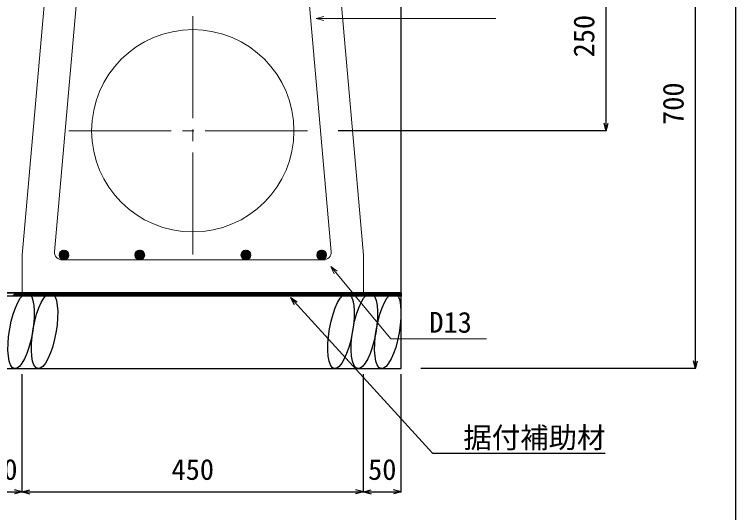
# Model space of a CAD drawing. Units: millimetres, scale not verified. Extents: x -9755 to 16726, y -7413 to 4835.
# Drawn here: x 1998 to 2950, y -235 to 423 of the extents above; entities that cross this region are included whole.
import ezdxf
from ezdxf.enums import TextEntityAlignment as Align

# ---------------------------------------------------------------- set-up
doc = ezdxf.new("R2010")
doc.units = ezdxf.units.MM
doc.header["$LTSCALE"] = 15
doc.linetypes.add('CHAIN2', pattern=[12, 9, -1, 1, -1])
doc.layers.add('0-1_ブロック', color=2, linetype='Continuous', lineweight=18)
doc.layers.add('0-A', color=7, linetype='Continuous', lineweight=18)
for name, color, linetype in [('0-5_ｼﾞｮｲﾝﾄ詳細図', 7, 'Continuous'), ('0-6_寸法', 4, 'Continuous'), ('0-B', 4, 'Continuous'), ('0-F', 5, 'Continuous')]:
    doc.layers.add(name, color=color, linetype=linetype)
doc.styles.add('ＭＳ ゴシック', font='')
doc.styles.get('ＭＳ ゴシック').set_extended_font_data('MS Gothic')

msp = doc.modelspace()

# ---------------------------------------------------------------- linework, layer by layer
at = {"layer": '0-1_ブロック', "color": 7, "linetype": 'CHAIN2'}
for p, q in [((2233.82, 105.4), (2233.82, 582.73)), ((2070.32, 268.9), (2397.32, 268.9))]:
    msp.add_line(p, q, dxfattribs=at)
at = {"layer": '0-1_ブロック'}
for p, q in [((2051.36, 109.27), (2084.81, 491.59)), ((2416.27, 109.27), (2382.82, 491.59)), ((2057.32, 104.65), (2064.07, 111.39)), ((2057.44, 106.18), (2062.53, 111.27)), ((2057.49, 103.4), (2065.31, 111.22)), ((2057.84, 102.34), (2066.38, 110.87)), ((2058.33, 101.41), (2067.3, 110.38)), ((2058.54, 108.69), (2060.02, 110.18)), ((2058.94, 100.6), (2068.11, 109.78)), ((2059.65, 99.91), (2068.81, 109.06)), ((2060.48, 99.32), (2069.39, 108.23)), ((2061.43, 98.85), (2069.86, 107.29)), ((2062.52, 98.53), (2070.19, 106.2)), ((2063.8, 98.4), (2070.32, 104.91)), ((2157.32, 104.65), (2164.07, 111.39)), ((2157.44, 106.18), (2162.53, 111.27)), ((2157.49, 103.4), (2165.31, 111.22)), ((2157.84, 102.34), (2166.38, 110.87)), ((2158.33, 101.41), (2167.3, 110.38)), ((2158.54, 108.69), (2160.02, 110.18)), ((2158.94, 100.6), (2168.11, 109.78)), ((2159.65, 99.91), (2168.81, 109.06)), ((2160.48, 99.32), (2169.39, 108.23)), ((2161.43, 98.85), (2169.86, 107.29)), ((2162.52, 98.53), (2170.19, 106.2)), ((2163.8, 98.4), (2170.32, 104.91)), ((2303.83, 98.4), (2297.32, 104.91)), ((2305.11, 98.53), (2297.45, 106.2)), ((2306.21, 98.85), (2297.77, 107.29)), ((2307.15, 99.32), (2298.24, 108.23)), ((2307.98, 99.91), (2298.82, 109.06)), ((2308.7, 100.6), (2299.52, 109.78)), ((2309.3, 101.41), (2300.33, 110.38)), ((2309.79, 102.34), (2301.26, 110.87)), ((2310.14, 103.4), (2302.32, 111.22)), ((2310.31, 104.65), (2303.56, 111.39)), ((2310.19, 106.18), (2305.1, 111.27)), ((2309.09, 108.69), (2307.61, 110.18)), ((2403.83, 98.4), (2397.32, 104.91)), ((2405.11, 98.53), (2397.45, 106.2)), ((2406.21, 98.85), (2397.77, 107.29)), ((2407.15, 99.32), (2398.24, 108.23)), ((2407.98, 99.91), (2398.82, 109.06)), ((2408.7, 100.6), (2399.52, 109.78)), ((2409.3, 101.41), (2400.33, 110.38)), ((2409.79, 102.34), (2401.26, 110.87)), ((2410.14, 103.4), (2402.32, 111.22)), ((2410.31, 104.65), (2403.56, 111.39)), ((2410.19, 106.18), (2405.1, 111.27)), ((2409.09, 108.69), (2407.61, 110.18)), ((2061.32, 98.4), (2406.31, 98.4)), ((2065.41, 98.6), (2070.12, 103.3)), ((2165.41, 98.6), (2170.12, 103.3)), ((2302.22, 98.6), (2297.52, 103.3)), ((2402.22, 98.6), (2397.52, 103.3))]:
    msp.add_line(p, q, dxfattribs=at)
at = {"layer": '0-1_ブロック', "color": 7}
for q in [(2406.87, 419.98), (2633.73, 417.26), (2406.87, 414.55)]:
    msp.add_line((2396.72, 417.26), q, dxfattribs=at)
at = {"layer": '0-1_ブロック', "color": 3}
msp.add_line((2008.82, 54.9), (2458.82, 54.9), dxfattribs=at)
for points in [[(2008.82, 54.9), (2008.82, 104.9), (2043.82, 504.9)], [(2423.82, 504.9), (2458.82, 104.9), (2458.82, 54.9)]]:
    msp.add_lwpolyline(points, dxfattribs=at)
at = {"layer": '0-1_ブロック', "color": 7}
msp.add_circle((2233.82, 268.9), 133.5, dxfattribs=at)
at = {"layer": '0-1_ブロック'}
for centre in [(2063.82, 104.9), (2163.82, 104.9), (2303.82, 104.9), (2403.82, 104.9)]:
    msp.add_circle(centre, 6.5, dxfattribs=at)
for centre, start, end in [((2061.32, 108.4), 174.99937, 270), ((2406.31, 108.4), 270, 5.00063)]:
    msp.add_arc(centre, 10, start, end, dxfattribs=at)
at = {"layer": '0-5_ｼﾞｮｲﾝﾄ詳細図'}
for p, q in [((2508.82, -45.1), (2508.82, 604.9)), ((2508.82, 54.9), (1958.82, 54.9)), ((1958.82, -45.1), (2508.82, -45.1))]:
    msp.add_line(p, q, dxfattribs=at)
for centre in [(2007.24, 4.91), (2038.14, 4.91), (2429.29, 4.91), (2460.2, 4.91), (2491.1, 4.91)]:
    msp.add_ellipse(centre, major_axis=(8.81, 49.96), ratio=0.3, dxfattribs=at)
at = {"layer": '0-6_寸法'}
for p, q in [((2897.19, -45.1), (2897.19, 654.6)), ((2779.34, 268.9), (2779.34, 518.9)), ((2779.34, 268.9), (2776.62, 279.04)), ((2779.34, 268.9), (2782.05, 279.04)), ((2779.34, 268.9), (2425.77, 268.9)), ((2897.19, -45.1), (2894.48, -34.96)), ((2897.19, -45.1), (2899.91, -34.96)), ((2897.19, -45.1), (2534.78, -45.1)), ((2008.82, -207.65), (2008.82, -52.5)), ((2008.82, -207.65), (2008.82, -52.5)), ((2458.82, -207.65), (2458.82, -52.5)), ((2508.82, -207.65), (2508.82, -52.5)), ((1958.82, -207.65), (2008.82, -207.65)), ((2008.82, -207.65), (1998.67, -204.93)), ((2008.82, -207.65), (1998.67, -210.36)), ((2008.82, -207.65), (2018.96, -204.93)), ((2008.82, -207.65), (2458.82, -207.65)), ((2008.82, -207.65), (2018.96, -210.36)), ((2458.82, -207.65), (2448.67, -204.93)), ((2458.82, -207.65), (2448.67, -210.36)), ((2458.82, -207.65), (2468.96, -204.93)), ((2458.82, -207.65), (2508.82, -207.65)), ((2458.82, -207.65), (2468.96, -210.36)), ((2508.82, -207.65), (2498.67, -204.93)), ((2508.82, -207.65), (2498.67, -210.36))]:
    msp.add_line(p, q, dxfattribs=at)
at = {"layer": '0-A'}
for p, q in [((2415.89, 89.54), (2420.27, 80)), ((2495.06, -5.91), (2621.18, -5.91))]:
    msp.add_line(p, q, dxfattribs=at)
msp.add_lwpolyline([(2495.06, -5.91), (2415.89, 89.54), (2424.45, 83.47)], dxfattribs=at)
at = {"layer": '0-B'}
for p, q in [((1995.78, 50.4), (2000.28, 54.9)), ((1997.9, 50.4), (2002.4, 54.9)), ((2000.02, 50.4), (2004.52, 54.9)), ((2002.14, 50.4), (2006.64, 54.9)), ((2004.26, 50.4), (2008.76, 54.9)), ((2006.38, 50.4), (2010.88, 54.9)), ((2008.51, 50.4), (2013.01, 54.9)), ((2010.63, 50.4), (2015.13, 54.9)), ((2012.75, 50.4), (2017.25, 54.9)), ((2014.87, 50.4), (2019.37, 54.9)), ((2016.99, 50.4), (2021.49, 54.9)), ((2019.11, 50.4), (2023.61, 54.9)), ((2021.23, 50.4), (2025.73, 54.9)), ((2023.35, 50.4), (2027.85, 54.9)), ((2025.48, 50.4), (2029.98, 54.9)), ((2027.6, 50.4), (2032.1, 54.9)), ((2029.72, 50.4), (2034.22, 54.9)), ((2031.84, 50.4), (2036.34, 54.9)), ((2033.96, 50.4), (2038.46, 54.9)), ((2036.08, 50.4), (2040.58, 54.9)), ((2038.2, 50.4), (2042.7, 54.9)), ((2040.33, 50.4), (2044.83, 54.9)), ((2042.45, 50.4), (2046.95, 54.9)), ((2044.57, 50.4), (2049.07, 54.9)), ((2046.69, 50.4), (2051.19, 54.9)), ((2048.81, 50.4), (2053.31, 54.9)), ((2050.93, 50.4), (2055.43, 54.9)), ((2053.05, 50.4), (2057.55, 54.9)), ((2055.17, 50.4), (2059.67, 54.9)), ((2057.3, 50.4), (2061.8, 54.9)), ((2059.42, 50.4), (2063.92, 54.9)), ((2061.54, 50.4), (2066.04, 54.9)), ((2063.66, 50.4), (2068.16, 54.9)), ((2065.78, 50.4), (2070.28, 54.9)), ((2067.9, 50.4), (2072.4, 54.9)), ((2070.02, 50.4), (2074.52, 54.9)), ((2072.15, 50.4), (2076.65, 54.9)), ((2074.27, 50.4), (2078.77, 54.9)), ((2076.39, 50.4), (2080.89, 54.9)), ((2078.51, 50.4), (2083.01, 54.9)), ((2080.63, 50.4), (2085.13, 54.9)), ((2082.75, 50.4), (2087.25, 54.9)), ((2084.87, 50.4), (2089.37, 54.9)), ((2086.99, 50.4), (2091.49, 54.9)), ((2089.12, 50.4), (2093.62, 54.9)), ((2091.24, 50.4), (2095.74, 54.9)), ((2093.36, 50.4), (2097.86, 54.9)), ((2095.48, 50.4), (2099.98, 54.9)), ((2097.6, 50.4), (2102.1, 54.9)), ((2099.72, 50.4), (2104.22, 54.9)), ((2101.84, 50.4), (2106.34, 54.9)), ((2103.97, 50.4), (2108.47, 54.9)), ((2106.09, 50.4), (2110.59, 54.9)), ((2108.21, 50.4), (2112.71, 54.9)), ((2110.33, 50.4), (2114.83, 54.9)), ((2112.45, 50.4), (2116.95, 54.9)), ((2114.57, 50.4), (2119.07, 54.9)), ((2116.69, 50.4), (2121.19, 54.9)), ((2118.81, 50.4), (2123.31, 54.9)), ((2120.94, 50.4), (2125.44, 54.9)), ((2123.06, 50.4), (2127.56, 54.9)), ((2125.18, 50.4), (2129.68, 54.9)), ((2127.3, 50.4), (2131.8, 54.9)), ((2129.42, 50.4), (2133.92, 54.9)), ((2131.54, 50.4), (2136.04, 54.9)), ((2133.66, 50.4), (2138.16, 54.9)), ((2135.78, 50.4), (2140.28, 54.9)), ((2137.91, 50.4), (2142.41, 54.9)), ((2140.03, 50.4), (2144.53, 54.9)), ((2142.15, 50.4), (2146.65, 54.9)), ((2144.27, 50.4), (2148.77, 54.9)), ((2146.39, 50.4), (2150.89, 54.9)), ((2148.51, 50.4), (2153.01, 54.9)), ((2150.63, 50.4), (2155.13, 54.9)), ((2152.76, 50.4), (2157.26, 54.9)), ((2154.88, 50.4), (2159.38, 54.9)), ((2157, 50.4), (2161.5, 54.9)), ((2159.12, 50.4), (2163.62, 54.9)), ((2161.24, 50.4), (2165.74, 54.9)), ((2163.36, 50.4), (2167.86, 54.9)), ((2165.48, 50.4), (2169.98, 54.9)), ((2167.6, 50.4), (2172.1, 54.9)), ((2169.73, 50.4), (2174.23, 54.9)), ((2171.85, 50.4), (2176.35, 54.9)), ((2173.97, 50.4), (2178.47, 54.9)), ((2176.09, 50.4), (2180.59, 54.9)), ((2178.21, 50.4), (2182.71, 54.9)), ((2180.33, 50.4), (2184.83, 54.9)), ((2182.45, 50.4), (2186.95, 54.9)), ((2184.58, 50.4), (2189.08, 54.9)), ((2186.7, 50.4), (2191.2, 54.9)), ((2188.82, 50.4), (2193.32, 54.9)), ((2190.94, 50.4), (2195.44, 54.9)), ((2193.06, 50.4), (2197.56, 54.9)), ((2195.18, 50.4), (2199.68, 54.9)), ((2197.3, 50.4), (2201.8, 54.9)), ((2199.42, 50.4), (2203.92, 54.9)), ((2201.55, 50.4), (2206.05, 54.9)), ((2203.67, 50.4), (2208.17, 54.9)), ((2205.79, 50.4), (2210.29, 54.9)), ((2207.91, 50.4), (2212.41, 54.9)), ((2210.03, 50.4), (2214.53, 54.9)), ((2212.15, 50.4), (2216.65, 54.9)), ((2214.27, 50.4), (2218.77, 54.9)), ((2216.4, 50.4), (2220.9, 54.9)), ((2218.52, 50.4), (2223.02, 54.9)), ((2220.64, 50.4), (2225.14, 54.9)), ((2222.76, 50.4), (2227.26, 54.9)), ((2224.88, 50.4), (2229.38, 54.9)), ((2227, 50.4), (2231.5, 54.9)), ((2229.12, 50.4), (2233.62, 54.9)), ((2231.24, 50.4), (2235.74, 54.9)), ((2233.37, 50.4), (2237.87, 54.9)), ((2235.49, 50.4), (2239.99, 54.9)), ((2237.61, 50.4), (2242.11, 54.9)), ((2239.73, 50.4), (2244.23, 54.9)), ((2241.85, 50.4), (2246.35, 54.9)), ((2243.97, 50.4), (2248.47, 54.9)), ((2246.09, 50.4), (2250.59, 54.9)), ((2248.21, 50.4), (2252.71, 54.9)), ((2250.34, 50.4), (2254.84, 54.9)), ((2252.46, 50.4), (2256.96, 54.9)), ((2254.58, 50.4), (2259.08, 54.9)), ((2256.7, 50.4), (2261.2, 54.9)), ((2258.82, 50.4), (2263.32, 54.9)), ((2260.94, 50.4), (2265.44, 54.9)), ((2263.06, 50.4), (2267.56, 54.9)), ((2265.19, 50.4), (2269.69, 54.9)), ((2267.31, 50.4), (2271.81, 54.9)), ((2269.43, 50.4), (2273.93, 54.9)), ((2271.55, 50.4), (2276.05, 54.9)), ((2273.67, 50.4), (2278.17, 54.9)), ((2275.79, 50.4), (2280.29, 54.9)), ((2277.91, 50.4), (2282.41, 54.9)), ((2280.03, 50.4), (2284.53, 54.9)), ((2282.16, 50.4), (2286.66, 54.9)), ((2284.28, 50.4), (2288.78, 54.9)), ((2286.4, 50.4), (2290.9, 54.9)), ((2288.52, 50.4), (2293.02, 54.9)), ((2290.64, 50.4), (2295.14, 54.9)), ((2292.76, 50.4), (2297.26, 54.9)), ((2294.88, 50.4), (2299.38, 54.9)), ((2297.01, 50.4), (2301.51, 54.9)), ((2299.13, 50.4), (2303.63, 54.9)), ((2301.25, 50.4), (2305.75, 54.9)), ((2303.37, 50.4), (2307.87, 54.9)), ((2305.49, 50.4), (2309.99, 54.9)), ((2307.61, 50.4), (2312.11, 54.9)), ((2309.73, 50.4), (2314.23, 54.9)), ((2311.85, 50.4), (2316.35, 54.9)), ((2313.98, 50.4), (2318.48, 54.9)), ((2316.1, 50.4), (2320.6, 54.9)), ((2318.22, 50.4), (2322.72, 54.9)), ((2320.34, 50.4), (2324.84, 54.9)), ((2322.46, 50.4), (2326.96, 54.9)), ((2324.58, 50.4), (2329.08, 54.9)), ((2326.7, 50.4), (2331.2, 54.9)), ((2328.82, 50.4), (2333.32, 54.9)), ((2330.95, 50.4), (2335.45, 54.9)), ((2333.07, 50.4), (2337.57, 54.9)), ((2335.19, 50.4), (2339.69, 54.9)), ((2337.31, 50.4), (2341.81, 54.9)), ((2339.43, 50.4), (2343.93, 54.9)), ((2341.55, 50.4), (2346.05, 54.9)), ((2343.67, 50.4), (2348.17, 54.9)), ((2345.8, 50.4), (2350.3, 54.9)), ((2347.92, 50.4), (2352.42, 54.9)), ((2350.04, 50.4), (2354.54, 54.9)), ((2352.16, 50.4), (2356.66, 54.9)), ((2354.28, 50.4), (2358.78, 54.9)), ((2356.4, 50.4), (2360.9, 54.9)), ((2358.52, 50.4), (2363.02, 54.9)), ((2360.64, 50.4), (2365.14, 54.9)), ((2362.61, 48.78), (2550.3, -156.84)), ((2362.61, 48.78), (2367.44, 39.46)), ((2362.61, 48.78), (2371.46, 43.12)), ((2362.77, 50.4), (2367.27, 54.9)), ((2364.89, 50.4), (2369.39, 54.9)), ((2367.01, 50.4), (2371.51, 54.9)), ((2369.13, 50.4), (2373.63, 54.9)), ((2371.25, 50.4), (2375.75, 54.9)), ((2373.37, 50.4), (2377.87, 54.9)), ((2375.49, 50.4), (2379.99, 54.9)), ((2377.62, 50.4), (2382.12, 54.9)), ((2379.74, 50.4), (2384.24, 54.9)), ((2381.86, 50.4), (2386.36, 54.9)), ((2383.98, 50.4), (2388.48, 54.9)), ((2386.1, 50.4), (2390.6, 54.9)), ((2388.22, 50.4), (2392.72, 54.9)), ((2390.34, 50.4), (2394.84, 54.9)), ((2392.46, 50.4), (2396.96, 54.9)), ((2394.59, 50.4), (2399.09, 54.9)), ((2396.71, 50.4), (2401.21, 54.9)), ((2398.83, 50.4), (2403.33, 54.9)), ((2400.95, 50.4), (2405.45, 54.9)), ((2403.07, 50.4), (2407.57, 54.9)), ((2405.19, 50.4), (2409.69, 54.9)), ((2407.31, 50.4), (2411.81, 54.9)), ((2409.44, 50.4), (2413.94, 54.9)), ((2411.56, 50.4), (2416.06, 54.9)), ((2413.68, 50.4), (2418.18, 54.9)), ((2415.8, 50.4), (2420.3, 54.9)), ((2417.92, 50.4), (2422.42, 54.9)), ((2420.04, 50.4), (2424.54, 54.9)), ((2422.16, 50.4), (2426.66, 54.9)), ((2424.28, 50.4), (2428.78, 54.9)), ((2426.41, 50.4), (2430.91, 54.9)), ((2428.53, 50.4), (2433.03, 54.9)), ((2430.65, 50.4), (2435.15, 54.9)), ((2432.77, 50.4), (2437.27, 54.9)), ((2434.89, 50.4), (2439.39, 54.9)), ((2437.01, 50.4), (2441.51, 54.9)), ((2439.13, 50.4), (2443.63, 54.9)), ((2441.25, 50.4), (2445.75, 54.9)), ((2443.38, 50.4), (2447.88, 54.9)), ((2445.5, 50.4), (2450, 54.9)), ((2447.62, 50.4), (2452.12, 54.9)), ((2449.74, 50.4), (2454.24, 54.9)), ((2451.86, 50.4), (2456.36, 54.9)), ((2453.98, 50.4), (2458.48, 54.9)), ((2456.1, 50.4), (2460.6, 54.9)), ((2458.23, 50.4), (2462.73, 54.9)), ((2460.35, 50.4), (2464.85, 54.9)), ((2462.47, 50.4), (2466.97, 54.9)), ((2464.59, 50.4), (2469.09, 54.9)), ((2466.71, 50.4), (2471.21, 54.9)), ((2468.83, 50.4), (2473.33, 54.9)), ((2470.95, 50.4), (2475.45, 54.9)), ((2473.07, 50.4), (2477.57, 54.9)), ((2475.2, 50.4), (2479.7, 54.9)), ((2477.32, 50.4), (2481.82, 54.9)), ((2479.44, 50.4), (2483.94, 54.9)), ((2481.56, 50.4), (2486.06, 54.9)), ((2483.68, 50.4), (2488.18, 54.9)), ((2485.8, 50.4), (2490.3, 54.9)), ((2487.92, 50.4), (2492.42, 54.9)), ((2490.05, 50.4), (2494.55, 54.9)), ((2492.17, 50.4), (2496.67, 54.9)), ((2494.29, 50.4), (2498.79, 54.9)), ((2496.41, 50.4), (2500.91, 54.9)), ((2498.53, 50.4), (2503.03, 54.9)), ((2500.65, 50.4), (2505.15, 54.9)), ((2502.77, 50.4), (2507.27, 54.9)), ((2504.89, 50.4), (2508.82, 54.32)), ((2507.02, 50.4), (2508.82, 52.2)), ((2550.3, -156.84), (2777.83, -156.84))]:
    msp.add_line(p, q, dxfattribs=at)
msp.add_lwpolyline([(1958.82, 54.9), (2508.82, 54.9), (2508.82, 50.4), (1958.82, 50.4)], close=True, dxfattribs=at)
at = {"layer": '0-F'}
msp.add_lwpolyline([(-2950, 2027.5), (2950, 2027.5), (2950, -2027.5), (-2950, -2027.5)], close=True, dxfattribs=at)

# ---------------------------------------------------------------- texts
at = {"layer": '0-6_寸法', "style": 'ＭＳ ゴシック'}
for s, p in [('250', (2771.84, 365.77)), ('700', (2889.69, 276.62))]:
    msp.add_text(s, height=27.49, rotation=90, dxfattribs=at).set_placement(p, align=Align.BOTTOM_LEFT)
for s, p in [('50', (1965.07, -200.15)), ('450', (2205.69, -200.15)), ('50', (2465.07, -200.15))]:
    msp.add_text(s, height=27.49, dxfattribs=at).set_placement(p, align=Align.BOTTOM_LEFT)
at = {"layer": '0-A', "color": 4, "style": 'ＭＳ ゴシック'}
msp.add_text('D13', height=27.49, dxfattribs=at).set_placement((2545.95, -5.88), align=Align.BOTTOM_LEFT)
at = {"layer": '0-B', "style": 'ＭＳ ゴシック'}
msp.add_text('据付補助材', height=27.49, dxfattribs=at).set_placement((2590.75, -158.11), align=Align.BOTTOM_LEFT)

doc.saveas('drawing.dxf')
